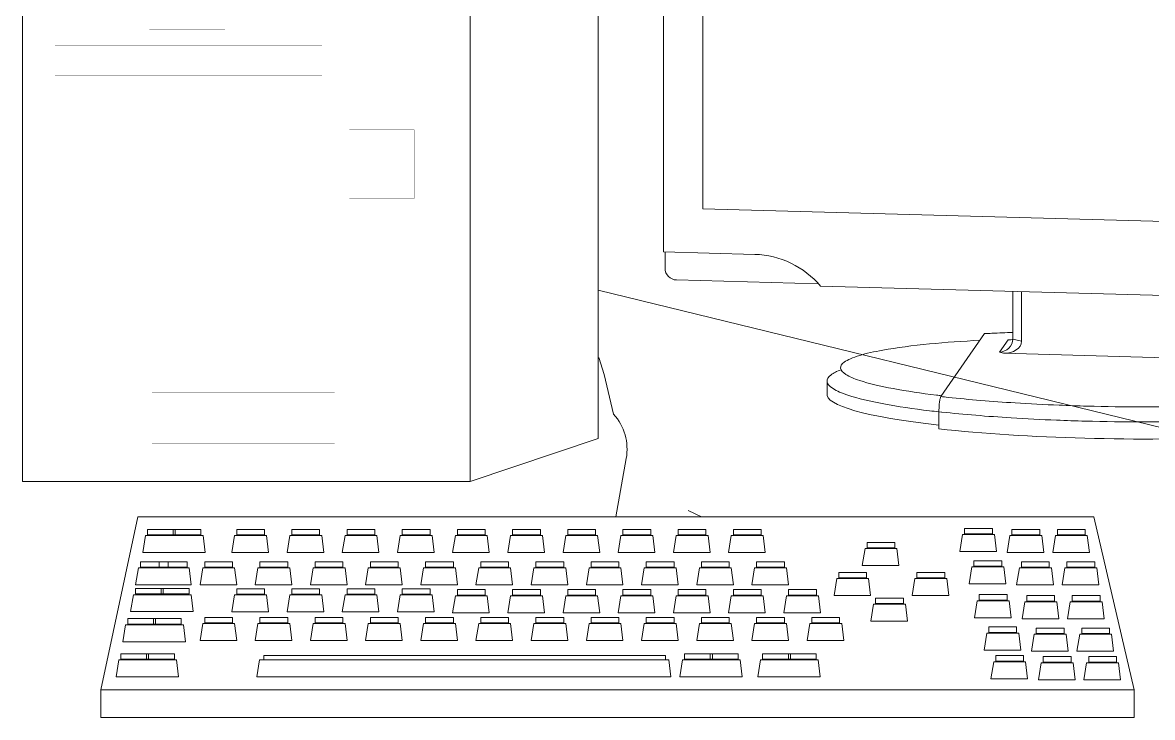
# Model space of a CAD drawing. Header units: millimetres. Extents: x 11706 to 18081, y 7308 to 12674.
# Drawn here: x 16538 to 16729.2, y 11840.5 to 11958 of the extents above; entities that cross this region are included whole.
import ezdxf

# ---------------------------------------------------------------- set-up
doc = ezdxf.new("R2010")
doc.units = ezdxf.units.MM
doc.layers.get('0').update_dxf_attribs({"lineweight": 0})
doc.layers.add('COMPUTER', color=7, linetype='Continuous', lineweight=0)

# ---------------------------------------------------------------- blocks, each defined once
blk = doc.blocks.new('COMPUTER')
at = {"layer": 'COMPUTER', "color": 7}
for p, q in [((98065.7, 63182.7, -44.2), (98065.7, 61985.1, -44.2)), ((97302.6, 61928.2, -44.2), (97302.6, 63125.7, -44.2)), ((97895.9, 63125.7, -44.2), (97895.9, 61928.2, -44.2)), ((98995.9, 61954.8, -44.2), (98065.7, 62181.5, -44.2)), ((98065.7, 61985.1, -44.2), (97895.9, 61928.2, -44.2)), ((97895.9, 61928.2, -44.2), (97302.6, 61928.2, -44.2)), ((98202.5, 61881.3, -44.2), (98184.7, 61889.8, -44.2)), ((97406.3, 61652, -44.2), (97455.2, 61881.3, -44.2)), ((97455.2, 61881.3, -44.2), (98722.6, 61881.3, -44.2)), ((98722.6, 61881.3, -44.2), (98776.3, 61652, -44.2)), ((97461.8, 61834, -44.2), (97465.4, 61856.4, -44.2)), ((97465.4, 61856.4, -44.2), (97507.7, 61856.4, -44.2)), ((97468.1, 61864.5, -44.2), (97505, 61864.5, -44.2)), ((97468.1, 61857.3, -44.2), (97468.1, 61864.5, -44.2)), ((97505, 61857.3, -44.2), (97468.1, 61857.3, -44.2)), ((97499.5, 61856.4, -44.2), (97541.8, 61856.4, -44.2)), ((97502.2, 61864.5, -44.2), (97539.1, 61864.5, -44.2)), ((97502.2, 61857.3, -44.2), (97502.2, 61864.5, -44.2)), ((97539.1, 61857.3, -44.2), (97502.2, 61857.3, -44.2)), ((97505, 61864.5, -44.2), (97505, 61857.3, -44.2)), ((97539.1, 61864.5, -44.2), (97539.1, 61857.3, -44.2)), ((97541.8, 61856.4, -44.2), (97544.5, 61834, -44.2)), ((97580.1, 61834, -44.2), (97583.7, 61856.4, -44.2)), ((97583.7, 61856.4, -44.2), (97626, 61856.4, -44.2)), ((97586.4, 61864.5, -44.2), (97623.3, 61864.5, -44.2)), ((97586.4, 61857.3, -44.2), (97586.4, 61864.5, -44.2)), ((97623.3, 61857.3, -44.2), (97586.4, 61857.3, -44.2)), ((97623.3, 61864.5, -44.2), (97623.3, 61857.3, -44.2)), ((97626, 61856.4, -44.2), (97628.7, 61834, -44.2)), ((97653.2, 61834, -44.2), (97656.8, 61856.4, -44.2)), ((97656.8, 61856.4, -44.2), (97699.1, 61856.4, -44.2)), ((97659.5, 61864.5, -44.2), (97696.4, 61864.5, -44.2)), ((97659.5, 61857.3, -44.2), (97659.5, 61864.5, -44.2)), ((97696.4, 61857.3, -44.2), (97659.5, 61857.3, -44.2)), ((97696.4, 61864.5, -44.2), (97696.4, 61857.3, -44.2)), ((97699.1, 61856.4, -44.2), (97701.8, 61834, -44.2)), ((97726.4, 61834, -44.2), (97730, 61856.4, -44.2)), ((97730, 61856.4, -44.2), (97772.3, 61856.4, -44.2)), ((97732.7, 61864.5, -44.2), (97769.6, 61864.5, -44.2)), ((97732.7, 61857.3, -44.2), (97732.7, 61864.5, -44.2)), ((97769.6, 61857.3, -44.2), (97732.7, 61857.3, -44.2)), ((97769.6, 61864.5, -44.2), (97769.6, 61857.3, -44.2)), ((97772.3, 61856.4, -44.2), (97775, 61834, -44.2)), ((97799.5, 61834, -44.2), (97803.1, 61856.4, -44.2)), ((97803.1, 61856.4, -44.2), (97845.4, 61856.4, -44.2)), ((97805.8, 61864.5, -44.2), (97842.7, 61864.5, -44.2)), ((97805.8, 61857.3, -44.2), (97805.8, 61864.5, -44.2)), ((97842.7, 61857.3, -44.2), (97805.8, 61857.3, -44.2)), ((97842.7, 61864.5, -44.2), (97842.7, 61857.3, -44.2)), ((97845.4, 61856.4, -44.2), (97848.1, 61834, -44.2)), ((97872.7, 61834, -44.2), (97876.3, 61856.4, -44.2)), ((97876.3, 61856.4, -44.2), (97918.6, 61856.4, -44.2)), ((97879, 61864.5, -44.2), (97915.9, 61864.5, -44.2)), ((97879, 61857.3, -44.2), (97879, 61864.5, -44.2)), ((97915.9, 61857.3, -44.2), (97879, 61857.3, -44.2)), ((97915.9, 61864.5, -44.2), (97915.9, 61857.3, -44.2)), ((97918.6, 61856.4, -44.2), (97921.3, 61834, -44.2)), ((97945.8, 61834, -44.2), (97949.4, 61856.4, -44.2)), ((97949.4, 61856.4, -44.2), (97991.8, 61856.4, -44.2)), ((97952.1, 61864.5, -44.2), (97989.1, 61864.5, -44.2)), ((97952.1, 61857.3, -44.2), (97952.1, 61864.5, -44.2)), ((97989.1, 61857.3, -44.2), (97952.1, 61857.3, -44.2)), ((97989.1, 61864.5, -44.2), (97989.1, 61857.3, -44.2)), ((97991.8, 61856.4, -44.2), (97994.5, 61834, -44.2)), ((98019, 61834, -44.2), (98022.6, 61856.4, -44.2)), ((98022.6, 61856.4, -44.2), (98064.9, 61856.4, -44.2)), ((98025.3, 61864.5, -44.2), (98062.2, 61864.5, -44.2)), ((98025.3, 61857.3, -44.2), (98025.3, 61864.5, -44.2)), ((98062.2, 61857.3, -44.2), (98025.3, 61857.3, -44.2)), ((98062.2, 61864.5, -44.2), (98062.2, 61857.3, -44.2)), ((98064.9, 61856.4, -44.2), (98067.6, 61834, -44.2)), ((98092.1, 61834, -44.2), (98095.7, 61856.4, -44.2)), ((98095.7, 61856.4, -44.2), (98138.1, 61856.4, -44.2)), ((98098.4, 61864.5, -44.2), (98135.4, 61864.5, -44.2)), ((98098.4, 61857.3, -44.2), (98098.4, 61864.5, -44.2)), ((98135.4, 61857.3, -44.2), (98098.4, 61857.3, -44.2)), ((98135.4, 61864.5, -44.2), (98135.4, 61857.3, -44.2)), ((98138.1, 61856.4, -44.2), (98140.8, 61834, -44.2)), ((98165.3, 61834, -44.2), (98168.9, 61856.4, -44.2)), ((98168.9, 61856.4, -44.2), (98211.2, 61856.4, -44.2)), ((98171.6, 61864.5, -44.2), (98208.5, 61864.5, -44.2)), ((98171.6, 61857.3, -44.2), (98171.6, 61864.5, -44.2)), ((98208.5, 61857.3, -44.2), (98171.6, 61857.3, -44.2)), ((98208.5, 61864.5, -44.2), (98208.5, 61857.3, -44.2)), ((98211.2, 61856.4, -44.2), (98213.9, 61834, -44.2)), ((98238.5, 61834, -44.2), (98242.1, 61856.4, -44.2)), ((98242.1, 61856.4, -44.2), (98284.4, 61856.4, -44.2)), ((98244.8, 61864.5, -44.2), (98281.7, 61864.5, -44.2)), ((98244.8, 61857.3, -44.2), (98244.8, 61864.5, -44.2)), ((98281.7, 61857.3, -44.2), (98244.8, 61857.3, -44.2)), ((98281.7, 61864.5, -44.2), (98281.7, 61857.3, -44.2)), ((98284.4, 61856.4, -44.2), (98287.1, 61834, -44.2)), ((98544.9, 61835.3, -44.2), (98548.5, 61857.8, -44.2)), ((98548.5, 61857.8, -44.2), (98590.8, 61857.8, -44.2)), ((98551.2, 61865.8, -44.2), (98588.1, 61865.8, -44.2)), ((98551.2, 61858.7, -44.2), (98551.2, 61865.8, -44.2)), ((98588.1, 61858.7, -44.2), (98551.2, 61858.7, -44.2)), ((98588.1, 61865.8, -44.2), (98588.1, 61858.7, -44.2)), ((98590.8, 61857.8, -44.2), (98593.5, 61835.3, -44.2)), ((98607.8, 61834, -44.2), (98611.4, 61856.4, -44.2)), ((98611.4, 61856.4, -44.2), (98653.7, 61856.4, -44.2)), ((98614.1, 61864.5, -44.2), (98651, 61864.5, -44.2)), ((98614.1, 61857.3, -44.2), (98614.1, 61864.5, -44.2)), ((98651, 61857.3, -44.2), (98614.1, 61857.3, -44.2)), ((98651, 61864.5, -44.2), (98651, 61857.3, -44.2)), ((98653.7, 61856.4, -44.2), (98656.4, 61834, -44.2)), ((98668.1, 61834, -44.2), (98671.7, 61856.4, -44.2)), ((98671.7, 61856.4, -44.2), (98714, 61856.4, -44.2)), ((98674.4, 61864.5, -44.2), (98711.3, 61864.5, -44.2)), ((98674.4, 61857.3, -44.2), (98674.4, 61864.5, -44.2)), ((98711.3, 61857.3, -44.2), (98674.4, 61857.3, -44.2)), ((98711.3, 61864.5, -44.2), (98711.3, 61857.3, -44.2)), ((98714, 61856.4, -44.2), (98716.7, 61834, -44.2)), ((98415.7, 61816.8, -44.2), (98419.3, 61839.3, -44.2)), ((98419.3, 61839.3, -44.2), (98461.6, 61839.3, -44.2)), ((98422, 61847.4, -44.2), (98458.9, 61847.4, -44.2)), ((98422, 61840.2, -44.2), (98422, 61847.4, -44.2)), ((98458.9, 61840.2, -44.2), (98422, 61840.2, -44.2)), ((98458.9, 61847.4, -44.2), (98458.9, 61840.2, -44.2)), ((98461.6, 61839.3, -44.2), (98464.3, 61816.8, -44.2)), ((97510.4, 61834, -44.2), (97461.8, 61834, -44.2)), ((97544.5, 61834, -44.2), (97495.9, 61834, -44.2)), ((97628.7, 61834, -44.2), (97580.1, 61834, -44.2)), ((97701.8, 61834, -44.2), (97653.2, 61834, -44.2)), ((97775, 61834, -44.2), (97726.4, 61834, -44.2)), ((97848.1, 61834, -44.2), (97799.5, 61834, -44.2)), ((97921.3, 61834, -44.2), (97872.7, 61834, -44.2)), ((97994.5, 61834, -44.2), (97945.8, 61834, -44.2)), ((98067.6, 61834, -44.2), (98019, 61834, -44.2)), ((98140.8, 61834, -44.2), (98092.1, 61834, -44.2)), ((98213.9, 61834, -44.2), (98165.3, 61834, -44.2)), ((98287.1, 61834, -44.2), (98238.5, 61834, -44.2)), ((98593.5, 61835.3, -44.2), (98544.9, 61835.3, -44.2)), ((98656.4, 61834, -44.2), (98607.8, 61834, -44.2)), ((98716.7, 61834, -44.2), (98668.1, 61834, -44.2)), ((97452.5, 61791.1, -44.2), (97456.1, 61813.5, -44.2)), ((97456.1, 61813.5, -44.2), (97498.4, 61813.5, -44.2)), ((97458.8, 61821.6, -44.2), (97495.7, 61821.6, -44.2)), ((97458.8, 61814.4, -44.2), (97458.8, 61821.6, -44.2)), ((97495.7, 61814.4, -44.2), (97458.8, 61814.4, -44.2)), ((97481.1, 61813.5, -44.2), (97523.4, 61813.5, -44.2)), ((97483.8, 61821.6, -44.2), (97520.7, 61821.6, -44.2)), ((97483.8, 61814.4, -44.2), (97483.8, 61821.6, -44.2)), ((97520.7, 61814.4, -44.2), (97483.8, 61814.4, -44.2)), ((97495.7, 61821.6, -44.2), (97495.7, 61814.4, -44.2)), ((97520.7, 61821.6, -44.2), (97520.7, 61814.4, -44.2)), ((97523.4, 61813.5, -44.2), (97526.1, 61791.1, -44.2)), ((97537.8, 61791.1, -44.2), (97541.4, 61813.5, -44.2)), ((97541.4, 61813.5, -44.2), (97583.7, 61813.5, -44.2)), ((97544.1, 61821.6, -44.2), (97581, 61821.6, -44.2)), ((97544.1, 61814.4, -44.2), (97544.1, 61821.6, -44.2)), ((97581, 61814.4, -44.2), (97544.1, 61814.4, -44.2)), ((97581, 61821.6, -44.2), (97581, 61814.4, -44.2)), ((97583.7, 61813.5, -44.2), (97586.4, 61791.1, -44.2)), ((97610.9, 61791.1, -44.2), (97614.5, 61813.5, -44.2)), ((97614.5, 61813.5, -44.2), (97656.9, 61813.5, -44.2)), ((97617.2, 61821.6, -44.2), (97654.2, 61821.6, -44.2)), ((97617.2, 61814.4, -44.2), (97617.2, 61821.6, -44.2)), ((97654.2, 61814.4, -44.2), (97617.2, 61814.4, -44.2)), ((97654.2, 61821.6, -44.2), (97654.2, 61814.4, -44.2)), ((97656.9, 61813.5, -44.2), (97659.6, 61791.1, -44.2)), ((97684.1, 61791.1, -44.2), (97687.7, 61813.5, -44.2)), ((97687.7, 61813.5, -44.2), (97730, 61813.5, -44.2)), ((97690.4, 61821.6, -44.2), (97727.3, 61821.6, -44.2)), ((97690.4, 61814.4, -44.2), (97690.4, 61821.6, -44.2)), ((97727.3, 61814.4, -44.2), (97690.4, 61814.4, -44.2)), ((97727.3, 61821.6, -44.2), (97727.3, 61814.4, -44.2)), ((97730, 61813.5, -44.2), (97732.7, 61791.1, -44.2)), ((97757.3, 61791.1, -44.2), (97760.9, 61813.5, -44.2)), ((97760.9, 61813.5, -44.2), (97803.2, 61813.5, -44.2)), ((97763.6, 61821.6, -44.2), (97800.5, 61821.6, -44.2)), ((97763.6, 61814.4, -44.2), (97763.6, 61821.6, -44.2)), ((97800.5, 61814.4, -44.2), (97763.6, 61814.4, -44.2)), ((97800.5, 61821.6, -44.2), (97800.5, 61814.4, -44.2)), ((97803.2, 61813.5, -44.2), (97805.9, 61791.1, -44.2)), ((97830.4, 61791.1, -44.2), (97834, 61813.5, -44.2)), ((97834, 61813.5, -44.2), (97876.3, 61813.5, -44.2)), ((97836.7, 61821.6, -44.2), (97873.6, 61821.6, -44.2)), ((97836.7, 61814.4, -44.2), (97836.7, 61821.6, -44.2)), ((97873.6, 61814.4, -44.2), (97836.7, 61814.4, -44.2)), ((97873.6, 61821.6, -44.2), (97873.6, 61814.4, -44.2)), ((97876.3, 61813.5, -44.2), (97879, 61791.1, -44.2)), ((97903.6, 61791.1, -44.2), (97907.2, 61813.5, -44.2)), ((97907.2, 61813.5, -44.2), (97949.5, 61813.5, -44.2)), ((97909.9, 61821.6, -44.2), (97946.8, 61821.6, -44.2)), ((97909.9, 61814.4, -44.2), (97909.9, 61821.6, -44.2)), ((97946.8, 61814.4, -44.2), (97909.9, 61814.4, -44.2)), ((97946.8, 61821.6, -44.2), (97946.8, 61814.4, -44.2)), ((97949.5, 61813.5, -44.2), (97952.2, 61791.1, -44.2)), ((97976.7, 61791.1, -44.2), (97980.3, 61813.5, -44.2)), ((97980.3, 61813.5, -44.2), (98022.6, 61813.5, -44.2)), ((97983, 61821.6, -44.2), (98019.9, 61821.6, -44.2)), ((97983, 61814.4, -44.2), (97983, 61821.6, -44.2)), ((98019.9, 61814.4, -44.2), (97983, 61814.4, -44.2)), ((98019.9, 61821.6, -44.2), (98019.9, 61814.4, -44.2)), ((98022.6, 61813.5, -44.2), (98025.3, 61791.1, -44.2)), ((98049.9, 61791.1, -44.2), (98053.5, 61813.5, -44.2)), ((98053.5, 61813.5, -44.2), (98095.8, 61813.5, -44.2)), ((98056.2, 61821.6, -44.2), (98093.1, 61821.6, -44.2)), ((98056.2, 61814.4, -44.2), (98056.2, 61821.6, -44.2)), ((98093.1, 61814.4, -44.2), (98056.2, 61814.4, -44.2)), ((98093.1, 61821.6, -44.2), (98093.1, 61814.4, -44.2)), ((98095.8, 61813.5, -44.2), (98098.5, 61791.1, -44.2)), ((98123, 61791.1, -44.2), (98126.6, 61813.5, -44.2)), ((98126.6, 61813.5, -44.2), (98169, 61813.5, -44.2)), ((98129.3, 61821.6, -44.2), (98166.3, 61821.6, -44.2)), ((98129.3, 61814.4, -44.2), (98129.3, 61821.6, -44.2)), ((98166.3, 61814.4, -44.2), (98129.3, 61814.4, -44.2)), ((98166.3, 61821.6, -44.2), (98166.3, 61814.4, -44.2)), ((98169, 61813.5, -44.2), (98171.7, 61791.1, -44.2)), ((98196.2, 61791.1, -44.2), (98199.8, 61813.5, -44.2)), ((98199.8, 61813.5, -44.2), (98242.1, 61813.5, -44.2)), ((98202.5, 61821.6, -44.2), (98239.4, 61821.6, -44.2)), ((98202.5, 61814.4, -44.2), (98202.5, 61821.6, -44.2)), ((98239.4, 61814.4, -44.2), (98202.5, 61814.4, -44.2)), ((98239.4, 61821.6, -44.2), (98239.4, 61814.4, -44.2)), ((98242.1, 61813.5, -44.2), (98244.8, 61791.1, -44.2)), ((98269.3, 61791.1, -44.2), (98272.9, 61813.5, -44.2)), ((98272.9, 61813.5, -44.2), (98315.3, 61813.5, -44.2)), ((98275.6, 61821.6, -44.2), (98312.6, 61821.6, -44.2)), ((98275.6, 61814.4, -44.2), (98275.6, 61821.6, -44.2)), ((98312.6, 61814.4, -44.2), (98275.6, 61814.4, -44.2)), ((98312.6, 61821.6, -44.2), (98312.6, 61814.4, -44.2)), ((98315.3, 61813.5, -44.2), (98318, 61791.1, -44.2)), ((98464.3, 61816.8, -44.2), (98415.7, 61816.8, -44.2)), ((98557.4, 61792.4, -44.2), (98561, 61814.8, -44.2)), ((98561, 61814.8, -44.2), (98603.3, 61814.8, -44.2)), ((98563.7, 61822.9, -44.2), (98600.6, 61822.9, -44.2)), ((98563.7, 61815.7, -44.2), (98563.7, 61822.9, -44.2)), ((98600.6, 61815.7, -44.2), (98563.7, 61815.7, -44.2)), ((98600.6, 61822.9, -44.2), (98600.6, 61815.7, -44.2)), ((98603.3, 61814.8, -44.2), (98606.1, 61792.4, -44.2)), ((98620.3, 61791.1, -44.2), (98623.9, 61813.5, -44.2)), ((98623.9, 61813.5, -44.2), (98666.3, 61813.5, -44.2)), ((98626.6, 61821.6, -44.2), (98663.6, 61821.6, -44.2)), ((98626.6, 61814.4, -44.2), (98626.6, 61821.6, -44.2)), ((98663.6, 61814.4, -44.2), (98626.6, 61814.4, -44.2)), ((98663.6, 61821.6, -44.2), (98663.6, 61814.4, -44.2)), ((98666.3, 61813.5, -44.2), (98669, 61791.1, -44.2)), ((98680.6, 61791.1, -44.2), (98684.2, 61813.5, -44.2)), ((98684.2, 61813.5, -44.2), (98726.5, 61813.5, -44.2)), ((98686.9, 61821.6, -44.2), (98723.8, 61821.6, -44.2)), ((98686.9, 61814.4, -44.2), (98686.9, 61821.6, -44.2)), ((98723.8, 61814.4, -44.2), (98686.9, 61814.4, -44.2)), ((98723.8, 61821.6, -44.2), (98723.8, 61814.4, -44.2)), ((98726.5, 61813.5, -44.2), (98729.2, 61791.1, -44.2)), ((98378.2, 61777.1, -44.2), (98381.8, 61799.5, -44.2)), ((98381.8, 61799.5, -44.2), (98424.1, 61799.5, -44.2)), ((98384.5, 61807.6, -44.2), (98421.4, 61807.6, -44.2)), ((98384.5, 61800.4, -44.2), (98384.5, 61807.6, -44.2)), ((98421.4, 61800.4, -44.2), (98384.5, 61800.4, -44.2)), ((98421.4, 61807.6, -44.2), (98421.4, 61800.4, -44.2)), ((98424.1, 61799.5, -44.2), (98426.8, 61777.1, -44.2)), ((98481.7, 61777.1, -44.2), (98485.3, 61799.5, -44.2)), ((98485.3, 61799.5, -44.2), (98527.6, 61799.5, -44.2)), ((98488, 61807.6, -44.2), (98524.9, 61807.6, -44.2)), ((98488, 61800.4, -44.2), (98488, 61807.6, -44.2)), ((98524.9, 61800.4, -44.2), (98488, 61800.4, -44.2)), ((98524.9, 61807.6, -44.2), (98524.9, 61800.4, -44.2)), ((98527.6, 61799.5, -44.2), (98530.3, 61777.1, -44.2)), ((97452.2, 61786.2, -44.2), (97489.1, 61786.2, -44.2)), ((97452.2, 61779, -44.2), (97452.2, 61786.2, -44.2)), ((97489.1, 61779, -44.2), (97452.2, 61779, -44.2)), ((97501.1, 61791.1, -44.2), (97452.5, 61791.1, -44.2)), ((97526.1, 61791.1, -44.2), (97477.5, 61791.1, -44.2)), ((97486.3, 61786.2, -44.2), (97523.2, 61786.2, -44.2)), ((97486.3, 61779, -44.2), (97486.3, 61786.2, -44.2)), ((97523.2, 61779, -44.2), (97486.3, 61779, -44.2)), ((97489.1, 61786.2, -44.2), (97489.1, 61779, -44.2)), ((97523.2, 61786.2, -44.2), (97523.2, 61779, -44.2)), ((97586.4, 61791.1, -44.2), (97537.8, 61791.1, -44.2)), ((97586.4, 61785.8, -44.2), (97623.3, 61785.8, -44.2)), ((97586.4, 61778.6, -44.2), (97586.4, 61785.8, -44.2)), ((97623.3, 61778.6, -44.2), (97586.4, 61778.6, -44.2)), ((97659.6, 61791.1, -44.2), (97610.9, 61791.1, -44.2)), ((97623.3, 61785.8, -44.2), (97623.3, 61778.6, -44.2)), ((97659.5, 61785.8, -44.2), (97696.4, 61785.8, -44.2)), ((97659.5, 61778.6, -44.2), (97659.5, 61785.8, -44.2)), ((97696.4, 61778.6, -44.2), (97659.5, 61778.6, -44.2)), ((97732.7, 61791.1, -44.2), (97684.1, 61791.1, -44.2)), ((97696.4, 61785.8, -44.2), (97696.4, 61778.6, -44.2)), ((97732.7, 61785.8, -44.2), (97769.6, 61785.8, -44.2)), ((97732.7, 61778.6, -44.2), (97732.7, 61785.8, -44.2)), ((97769.6, 61778.6, -44.2), (97732.7, 61778.6, -44.2)), ((97805.9, 61791.1, -44.2), (97757.3, 61791.1, -44.2)), ((97769.6, 61785.8, -44.2), (97769.6, 61778.6, -44.2)), ((97805.8, 61785.8, -44.2), (97842.7, 61785.8, -44.2)), ((97805.8, 61778.6, -44.2), (97805.8, 61785.8, -44.2)), ((97842.7, 61778.6, -44.2), (97805.8, 61778.6, -44.2)), ((97879, 61791.1, -44.2), (97830.4, 61791.1, -44.2)), ((97842.7, 61785.8, -44.2), (97842.7, 61778.6, -44.2)), ((97879, 61784.8, -44.2), (97915.9, 61784.8, -44.2)), ((97879, 61777.6, -44.2), (97879, 61784.8, -44.2)), ((97952.2, 61791.1, -44.2), (97903.6, 61791.1, -44.2)), ((97915.9, 61784.8, -44.2), (97915.9, 61777.6, -44.2)), ((97952.1, 61784.8, -44.2), (97989.1, 61784.8, -44.2)), ((97952.1, 61777.6, -44.2), (97952.1, 61784.8, -44.2)), ((98025.3, 61791.1, -44.2), (97976.7, 61791.1, -44.2)), ((97989.1, 61784.8, -44.2), (97989.1, 61777.6, -44.2)), ((98025.3, 61784.8, -44.2), (98062.2, 61784.8, -44.2)), ((98025.3, 61777.6, -44.2), (98025.3, 61784.8, -44.2)), ((98098.5, 61791.1, -44.2), (98049.9, 61791.1, -44.2)), ((98062.2, 61784.8, -44.2), (98062.2, 61777.6, -44.2)), ((98098.4, 61784.8, -44.2), (98135.4, 61784.8, -44.2)), ((98098.4, 61777.6, -44.2), (98098.4, 61784.8, -44.2)), ((98171.7, 61791.1, -44.2), (98123, 61791.1, -44.2)), ((98135.4, 61784.8, -44.2), (98135.4, 61777.6, -44.2)), ((98171.6, 61784.8, -44.2), (98208.5, 61784.8, -44.2)), ((98171.6, 61777.6, -44.2), (98171.6, 61784.8, -44.2)), ((98244.8, 61791.1, -44.2), (98196.2, 61791.1, -44.2)), ((98208.5, 61784.8, -44.2), (98208.5, 61777.6, -44.2)), ((98244.8, 61784.8, -44.2), (98281.7, 61784.8, -44.2)), ((98244.8, 61777.6, -44.2), (98244.8, 61784.8, -44.2)), ((98318, 61791.1, -44.2), (98269.3, 61791.1, -44.2)), ((98281.7, 61784.8, -44.2), (98281.7, 61777.6, -44.2)), ((98317.9, 61784.8, -44.2), (98354.8, 61784.8, -44.2)), ((98317.9, 61777.6, -44.2), (98317.9, 61784.8, -44.2)), ((98354.8, 61784.8, -44.2), (98354.8, 61777.6, -44.2)), ((98606.1, 61792.4, -44.2), (98557.4, 61792.4, -44.2)), ((98669, 61791.1, -44.2), (98620.3, 61791.1, -44.2)), ((98729.2, 61791.1, -44.2), (98680.6, 61791.1, -44.2)), ((97445.8, 61755.6, -44.2), (97449.5, 61778.1, -44.2)), ((97449.5, 61778.1, -44.2), (97491.8, 61778.1, -44.2)), ((97483.6, 61778.1, -44.2), (97525.9, 61778.1, -44.2)), ((97525.9, 61778.1, -44.2), (97528.6, 61755.6, -44.2)), ((97580.1, 61755.3, -44.2), (97583.7, 61777.7, -44.2)), ((97583.7, 61777.7, -44.2), (97626, 61777.7, -44.2)), ((97626, 61777.7, -44.2), (97628.7, 61755.3, -44.2)), ((97653.2, 61755.3, -44.2), (97656.8, 61777.7, -44.2)), ((97656.8, 61777.7, -44.2), (97699.1, 61777.7, -44.2)), ((97699.1, 61777.7, -44.2), (97701.8, 61755.3, -44.2)), ((97726.4, 61755.3, -44.2), (97730, 61777.7, -44.2)), ((97730, 61777.7, -44.2), (97772.3, 61777.7, -44.2)), ((97772.3, 61777.7, -44.2), (97775, 61755.3, -44.2)), ((97799.5, 61755.3, -44.2), (97803.1, 61777.7, -44.2)), ((97803.1, 61777.7, -44.2), (97845.4, 61777.7, -44.2)), ((97845.4, 61777.7, -44.2), (97848.1, 61755.3, -44.2)), ((97872.7, 61754.2, -44.2), (97876.3, 61776.7, -44.2)), ((97876.3, 61776.7, -44.2), (97918.6, 61776.7, -44.2)), ((97915.9, 61777.6, -44.2), (97879, 61777.6, -44.2)), ((97918.6, 61776.7, -44.2), (97921.3, 61754.2, -44.2)), ((97945.8, 61754.2, -44.2), (97949.4, 61776.7, -44.2)), ((97949.4, 61776.7, -44.2), (97991.8, 61776.7, -44.2)), ((97989.1, 61777.6, -44.2), (97952.1, 61777.6, -44.2)), ((97991.8, 61776.7, -44.2), (97994.5, 61754.2, -44.2)), ((98019, 61754.2, -44.2), (98022.6, 61776.7, -44.2)), ((98022.6, 61776.7, -44.2), (98064.9, 61776.7, -44.2)), ((98062.2, 61777.6, -44.2), (98025.3, 61777.6, -44.2)), ((98064.9, 61776.7, -44.2), (98067.6, 61754.2, -44.2)), ((98092.1, 61754.2, -44.2), (98095.7, 61776.7, -44.2)), ((98095.7, 61776.7, -44.2), (98138.1, 61776.7, -44.2)), ((98135.4, 61777.6, -44.2), (98098.4, 61777.6, -44.2)), ((98138.1, 61776.7, -44.2), (98140.8, 61754.2, -44.2)), ((98165.3, 61754.2, -44.2), (98168.9, 61776.7, -44.2)), ((98168.9, 61776.7, -44.2), (98211.2, 61776.7, -44.2)), ((98208.5, 61777.6, -44.2), (98171.6, 61777.6, -44.2)), ((98211.2, 61776.7, -44.2), (98213.9, 61754.2, -44.2)), ((98238.5, 61754.2, -44.2), (98242.1, 61776.7, -44.2)), ((98242.1, 61776.7, -44.2), (98284.4, 61776.7, -44.2)), ((98281.7, 61777.6, -44.2), (98244.8, 61777.6, -44.2)), ((98284.4, 61776.7, -44.2), (98287.1, 61754.2, -44.2)), ((98311.6, 61754.2, -44.2), (98315.2, 61776.7, -44.2)), ((98315.2, 61776.7, -44.2), (98357.5, 61776.7, -44.2)), ((98354.8, 61777.6, -44.2), (98317.9, 61777.6, -44.2)), ((98357.5, 61776.7, -44.2), (98360.2, 61754.2, -44.2)), ((98426.8, 61777.1, -44.2), (98378.2, 61777.1, -44.2)), ((98427.1, 61743, -44.2), (98430.7, 61765.5, -44.2)), ((98430.7, 61765.5, -44.2), (98473, 61765.5, -44.2)), ((98433.4, 61773.6, -44.2), (98470.3, 61773.6, -44.2)), ((98433.4, 61766.4, -44.2), (98433.4, 61773.6, -44.2)), ((98470.3, 61766.4, -44.2), (98433.4, 61766.4, -44.2)), ((98470.3, 61773.6, -44.2), (98470.3, 61766.4, -44.2)), ((98473, 61765.5, -44.2), (98475.7, 61743, -44.2)), ((98530.3, 61777.1, -44.2), (98481.7, 61777.1, -44.2)), ((98564.5, 61747.6, -44.2), (98568.1, 61770.1, -44.2)), ((98568.1, 61770.1, -44.2), (98610.5, 61770.1, -44.2)), ((98570.8, 61778.2, -44.2), (98607.8, 61778.2, -44.2)), ((98570.8, 61771, -44.2), (98570.8, 61778.2, -44.2)), ((98607.8, 61771, -44.2), (98570.8, 61771, -44.2)), ((98607.8, 61778.2, -44.2), (98607.8, 61771, -44.2)), ((98610.5, 61770.1, -44.2), (98613.2, 61747.6, -44.2)), ((98627.5, 61746.3, -44.2), (98631.1, 61768.8, -44.2)), ((98631.1, 61768.8, -44.2), (98673.4, 61768.8, -44.2)), ((98633.8, 61776.9, -44.2), (98670.7, 61776.9, -44.2)), ((98633.8, 61769.7, -44.2), (98633.8, 61776.9, -44.2)), ((98670.7, 61769.7, -44.2), (98633.8, 61769.7, -44.2)), ((98670.7, 61776.9, -44.2), (98670.7, 61769.7, -44.2)), ((98673.4, 61768.8, -44.2), (98676.1, 61746.3, -44.2)), ((98687.7, 61746.3, -44.2), (98691.3, 61768.8, -44.2)), ((98691.3, 61768.8, -44.2), (98733.7, 61768.8, -44.2)), ((98694, 61776.9, -44.2), (98731, 61776.9, -44.2)), ((98694, 61769.7, -44.2), (98694, 61776.9, -44.2)), ((98731, 61769.7, -44.2), (98694, 61769.7, -44.2)), ((98731, 61776.9, -44.2), (98731, 61769.7, -44.2)), ((98733.7, 61768.8, -44.2), (98736.4, 61746.3, -44.2)), ((97494.5, 61755.6, -44.2), (97445.8, 61755.6, -44.2)), ((97528.6, 61755.6, -44.2), (97480, 61755.6, -44.2)), ((97628.7, 61755.3, -44.2), (97580.1, 61755.3, -44.2)), ((97701.8, 61755.3, -44.2), (97653.2, 61755.3, -44.2)), ((97775, 61755.3, -44.2), (97726.4, 61755.3, -44.2)), ((97848.1, 61755.3, -44.2), (97799.5, 61755.3, -44.2)), ((97921.3, 61754.2, -44.2), (97872.7, 61754.2, -44.2)), ((97994.5, 61754.2, -44.2), (97945.8, 61754.2, -44.2)), ((98067.6, 61754.2, -44.2), (98019, 61754.2, -44.2)), ((98140.8, 61754.2, -44.2), (98092.1, 61754.2, -44.2)), ((98213.9, 61754.2, -44.2), (98165.3, 61754.2, -44.2)), ((98287.1, 61754.2, -44.2), (98238.5, 61754.2, -44.2)), ((98360.2, 61754.2, -44.2), (98311.6, 61754.2, -44.2)), ((97435.6, 61715.8, -44.2), (97439.2, 61738.3, -44.2)), ((97439.2, 61738.3, -44.2), (97481.5, 61738.3, -44.2)), ((97441.9, 61746.4, -44.2), (97478.8, 61746.4, -44.2)), ((97441.9, 61739.2, -44.2), (97441.9, 61746.4, -44.2)), ((97478.8, 61739.2, -44.2), (97441.9, 61739.2, -44.2)), ((97473.3, 61738.3, -44.2), (97515.7, 61738.3, -44.2)), ((97476, 61746.4, -44.2), (97513, 61746.4, -44.2)), ((97476, 61739.2, -44.2), (97476, 61746.4, -44.2)), ((97513, 61739.2, -44.2), (97476, 61739.2, -44.2)), ((97478.8, 61746.4, -44.2), (97478.8, 61739.2, -44.2)), ((97513, 61746.4, -44.2), (97513, 61739.2, -44.2)), ((97515.7, 61738.3, -44.2), (97518.4, 61715.8, -44.2)), ((97537.8, 61717.3, -44.2), (97541.4, 61739.8, -44.2)), ((97541.4, 61739.8, -44.2), (97583.7, 61739.8, -44.2)), ((97544.1, 61747.9, -44.2), (97581, 61747.9, -44.2)), ((97544.1, 61740.7, -44.2), (97544.1, 61747.9, -44.2)), ((97581, 61740.7, -44.2), (97544.1, 61740.7, -44.2)), ((97581, 61747.9, -44.2), (97581, 61740.7, -44.2)), ((97583.7, 61739.8, -44.2), (97586.4, 61717.3, -44.2)), ((97610.9, 61717.3, -44.2), (97614.5, 61739.8, -44.2)), ((97614.5, 61739.8, -44.2), (97656.9, 61739.8, -44.2)), ((97617.2, 61747.9, -44.2), (97654.2, 61747.9, -44.2)), ((97617.2, 61740.7, -44.2), (97617.2, 61747.9, -44.2)), ((97654.2, 61740.7, -44.2), (97617.2, 61740.7, -44.2)), ((97654.2, 61747.9, -44.2), (97654.2, 61740.7, -44.2)), ((97656.9, 61739.8, -44.2), (97659.6, 61717.3, -44.2)), ((97684.1, 61717.3, -44.2), (97687.7, 61739.8, -44.2)), ((97687.7, 61739.8, -44.2), (97730, 61739.8, -44.2)), ((97690.4, 61747.9, -44.2), (97727.3, 61747.9, -44.2)), ((97690.4, 61740.7, -44.2), (97690.4, 61747.9, -44.2)), ((97727.3, 61740.7, -44.2), (97690.4, 61740.7, -44.2)), ((97727.3, 61747.9, -44.2), (97727.3, 61740.7, -44.2)), ((97730, 61739.8, -44.2), (97732.7, 61717.3, -44.2)), ((97757.3, 61717.3, -44.2), (97760.9, 61739.8, -44.2)), ((97760.9, 61739.8, -44.2), (97803.2, 61739.8, -44.2)), ((97763.6, 61747.9, -44.2), (97800.5, 61747.9, -44.2)), ((97763.6, 61740.7, -44.2), (97763.6, 61747.9, -44.2)), ((97800.5, 61740.7, -44.2), (97763.6, 61740.7, -44.2)), ((97800.5, 61747.9, -44.2), (97800.5, 61740.7, -44.2)), ((97803.2, 61739.8, -44.2), (97805.9, 61717.3, -44.2)), ((97830.4, 61717.3, -44.2), (97834, 61739.8, -44.2)), ((97834, 61739.8, -44.2), (97876.3, 61739.8, -44.2)), ((97836.7, 61747.9, -44.2), (97873.6, 61747.9, -44.2)), ((97836.7, 61740.7, -44.2), (97836.7, 61747.9, -44.2)), ((97873.6, 61740.7, -44.2), (97836.7, 61740.7, -44.2)), ((97873.6, 61747.9, -44.2), (97873.6, 61740.7, -44.2)), ((97876.3, 61739.8, -44.2), (97879, 61717.3, -44.2)), ((97903.6, 61717.3, -44.2), (97907.2, 61739.8, -44.2)), ((97907.2, 61739.8, -44.2), (97949.5, 61739.8, -44.2)), ((97909.9, 61747.9, -44.2), (97946.8, 61747.9, -44.2)), ((97909.9, 61740.7, -44.2), (97909.9, 61747.9, -44.2)), ((97946.8, 61740.7, -44.2), (97909.9, 61740.7, -44.2)), ((97946.8, 61747.9, -44.2), (97946.8, 61740.7, -44.2)), ((97949.5, 61739.8, -44.2), (97952.2, 61717.3, -44.2)), ((97976.7, 61717.3, -44.2), (97980.3, 61739.8, -44.2)), ((97980.3, 61739.8, -44.2), (98022.6, 61739.8, -44.2)), ((97983, 61747.9, -44.2), (98019.9, 61747.9, -44.2)), ((97983, 61740.7, -44.2), (97983, 61747.9, -44.2)), ((98019.9, 61740.7, -44.2), (97983, 61740.7, -44.2)), ((98019.9, 61747.9, -44.2), (98019.9, 61740.7, -44.2)), ((98022.6, 61739.8, -44.2), (98025.3, 61717.3, -44.2)), ((98049.9, 61717.3, -44.2), (98053.5, 61739.8, -44.2)), ((98053.5, 61739.8, -44.2), (98095.8, 61739.8, -44.2)), ((98056.2, 61747.9, -44.2), (98093.1, 61747.9, -44.2)), ((98056.2, 61740.7, -44.2), (98056.2, 61747.9, -44.2)), ((98093.1, 61740.7, -44.2), (98056.2, 61740.7, -44.2)), ((98093.1, 61747.9, -44.2), (98093.1, 61740.7, -44.2)), ((98095.8, 61739.8, -44.2), (98098.5, 61717.3, -44.2)), ((98123, 61717.3, -44.2), (98126.6, 61739.8, -44.2)), ((98126.6, 61739.8, -44.2), (98169, 61739.8, -44.2)), ((98129.3, 61747.9, -44.2), (98166.3, 61747.9, -44.2)), ((98129.3, 61740.7, -44.2), (98129.3, 61747.9, -44.2)), ((98166.3, 61740.7, -44.2), (98129.3, 61740.7, -44.2)), ((98166.3, 61747.9, -44.2), (98166.3, 61740.7, -44.2)), ((98169, 61739.8, -44.2), (98171.7, 61717.3, -44.2)), ((98196.2, 61717.3, -44.2), (98199.8, 61739.8, -44.2)), ((98199.8, 61739.8, -44.2), (98242.1, 61739.8, -44.2)), ((98202.5, 61747.9, -44.2), (98239.4, 61747.9, -44.2)), ((98202.5, 61740.7, -44.2), (98202.5, 61747.9, -44.2)), ((98239.4, 61740.7, -44.2), (98202.5, 61740.7, -44.2)), ((98239.4, 61747.9, -44.2), (98239.4, 61740.7, -44.2)), ((98242.1, 61739.8, -44.2), (98244.8, 61717.3, -44.2)), ((98269.3, 61717.3, -44.2), (98272.9, 61739.8, -44.2)), ((98272.9, 61739.8, -44.2), (98315.3, 61739.8, -44.2)), ((98275.6, 61747.9, -44.2), (98312.6, 61747.9, -44.2)), ((98275.6, 61740.7, -44.2), (98275.6, 61747.9, -44.2)), ((98312.6, 61740.7, -44.2), (98275.6, 61740.7, -44.2)), ((98312.6, 61747.9, -44.2), (98312.6, 61740.7, -44.2)), ((98315.3, 61739.8, -44.2), (98318, 61717.3, -44.2)), ((98342.5, 61717.3, -44.2), (98346.1, 61739.8, -44.2)), ((98346.1, 61739.8, -44.2), (98388.4, 61739.8, -44.2)), ((98348.8, 61747.9, -44.2), (98385.7, 61747.9, -44.2)), ((98348.8, 61740.7, -44.2), (98348.8, 61747.9, -44.2)), ((98385.7, 61740.7, -44.2), (98348.8, 61740.7, -44.2)), ((98385.7, 61747.9, -44.2), (98385.7, 61740.7, -44.2)), ((98388.4, 61739.8, -44.2), (98391.1, 61717.3, -44.2)), ((98475.7, 61743, -44.2), (98427.1, 61743, -44.2)), ((98613.2, 61747.6, -44.2), (98564.5, 61747.6, -44.2)), ((98583.4, 61735.3, -44.2), (98620.3, 61735.3, -44.2)), ((98583.4, 61728.1, -44.2), (98583.4, 61735.3, -44.2)), ((98620.3, 61735.3, -44.2), (98620.3, 61728.1, -44.2)), ((98676.1, 61746.3, -44.2), (98627.5, 61746.3, -44.2)), ((98646.3, 61733.9, -44.2), (98683.2, 61733.9, -44.2)), ((98646.3, 61726.8, -44.2), (98646.3, 61733.9, -44.2)), ((98683.2, 61733.9, -44.2), (98683.2, 61726.8, -44.2)), ((98736.4, 61746.3, -44.2), (98687.7, 61746.3, -44.2)), ((98706.6, 61733.9, -44.2), (98743.5, 61733.9, -44.2)), ((98706.6, 61726.8, -44.2), (98706.6, 61733.9, -44.2)), ((98743.5, 61733.9, -44.2), (98743.5, 61726.8, -44.2)), ((98577.1, 61704.7, -44.2), (98580.7, 61727.2, -44.2)), ((98580.7, 61727.2, -44.2), (98623, 61727.2, -44.2)), ((98620.3, 61728.1, -44.2), (98583.4, 61728.1, -44.2)), ((98623, 61727.2, -44.2), (98625.7, 61704.7, -44.2)), ((98640, 61703.4, -44.2), (98643.6, 61725.9, -44.2)), ((98643.6, 61725.9, -44.2), (98685.9, 61725.9, -44.2)), ((98683.2, 61726.8, -44.2), (98646.3, 61726.8, -44.2)), ((98685.9, 61725.9, -44.2), (98688.6, 61703.4, -44.2)), ((98700.3, 61703.4, -44.2), (98703.9, 61725.9, -44.2)), ((98703.9, 61725.9, -44.2), (98746.2, 61725.9, -44.2)), ((98743.5, 61726.8, -44.2), (98706.6, 61726.8, -44.2)), ((98746.2, 61725.9, -44.2), (98748.9, 61703.4, -44.2)), ((97484.2, 61715.8, -44.2), (97435.6, 61715.8, -44.2)), ((97518.4, 61715.8, -44.2), (97469.7, 61715.8, -44.2)), ((97586.4, 61717.3, -44.2), (97537.8, 61717.3, -44.2)), ((97659.6, 61717.3, -44.2), (97610.9, 61717.3, -44.2)), ((97732.7, 61717.3, -44.2), (97684.1, 61717.3, -44.2)), ((97805.9, 61717.3, -44.2), (97757.3, 61717.3, -44.2)), ((97879, 61717.3, -44.2), (97830.4, 61717.3, -44.2)), ((97952.2, 61717.3, -44.2), (97903.6, 61717.3, -44.2)), ((98025.3, 61717.3, -44.2), (97976.7, 61717.3, -44.2)), ((98098.5, 61717.3, -44.2), (98049.9, 61717.3, -44.2)), ((98171.7, 61717.3, -44.2), (98123, 61717.3, -44.2)), ((98244.8, 61717.3, -44.2), (98196.2, 61717.3, -44.2)), ((98318, 61717.3, -44.2), (98269.3, 61717.3, -44.2)), ((98391.1, 61717.3, -44.2), (98342.5, 61717.3, -44.2)), ((98625.7, 61704.7, -44.2), (98577.1, 61704.7, -44.2)), ((98688.6, 61703.4, -44.2), (98640, 61703.4, -44.2)), ((98748.9, 61703.4, -44.2), (98700.3, 61703.4, -44.2)), ((97426.5, 61669.3, -44.2), (97430.1, 61691.8, -44.2)), ((97430.1, 61691.8, -44.2), (97472.4, 61691.8, -44.2)), ((97432.8, 61699.8, -44.2), (97469.7, 61699.8, -44.2)), ((97432.8, 61692.7, -44.2), (97432.8, 61699.8, -44.2)), ((97469.7, 61692.7, -44.2), (97432.8, 61692.7, -44.2)), ((97464.2, 61691.8, -44.2), (97506.6, 61691.8, -44.2)), ((97466.9, 61699.8, -44.2), (97503.9, 61699.8, -44.2)), ((97466.9, 61692.7, -44.2), (97466.9, 61699.8, -44.2)), ((97503.9, 61692.7, -44.2), (97466.9, 61692.7, -44.2)), ((97469.7, 61699.8, -44.2), (97469.7, 61692.7, -44.2)), ((97503.9, 61699.8, -44.2), (97503.9, 61692.7, -44.2)), ((97506.6, 61691.8, -44.2), (97509.3, 61669.3, -44.2)), ((97613, 61669.3, -44.2), (97616.6, 61691.8, -44.2)), ((97616.6, 61691.8, -44.2), (98117.1, 61691.8, -44.2)), ((97622.4, 61697.6, -44.2), (98154.7, 61697.6, -44.2)), ((97622.4, 61691.9, -44.2), (97622.4, 61697.6, -44.2)), ((98154.7, 61691.9, -44.2), (97622.4, 61691.9, -44.2)), ((98117.1, 61691.8, -44.2), (98159.4, 61691.8, -44.2)), ((98154.7, 61697.6, -44.2), (98154.7, 61691.9, -44.2)), ((98159.4, 61691.8, -44.2), (98162.1, 61669.3, -44.2)), ((98173.7, 61669.3, -44.2), (98177.3, 61691.8, -44.2)), ((98177.3, 61691.8, -44.2), (98219.7, 61691.8, -44.2)), ((98180, 61699.8, -44.2), (98217, 61699.8, -44.2)), ((98180, 61692.7, -44.2), (98180, 61699.8, -44.2)), ((98217, 61692.7, -44.2), (98180, 61692.7, -44.2)), ((98211.5, 61691.8, -44.2), (98253.8, 61691.8, -44.2)), ((98214.2, 61699.8, -44.2), (98251.1, 61699.8, -44.2)), ((98214.2, 61692.7, -44.2), (98214.2, 61699.8, -44.2)), ((98251.1, 61692.7, -44.2), (98214.2, 61692.7, -44.2)), ((98217, 61699.8, -44.2), (98217, 61692.7, -44.2)), ((98251.1, 61699.8, -44.2), (98251.1, 61692.7, -44.2)), ((98253.8, 61691.8, -44.2), (98256.5, 61669.3, -44.2)), ((98277.2, 61669.3, -44.2), (98280.8, 61691.8, -44.2)), ((98280.8, 61691.8, -44.2), (98323.1, 61691.8, -44.2)), ((98283.5, 61699.8, -44.2), (98320.4, 61699.8, -44.2)), ((98283.5, 61692.7, -44.2), (98283.5, 61699.8, -44.2)), ((98320.4, 61692.7, -44.2), (98283.5, 61692.7, -44.2)), ((98315, 61691.8, -44.2), (98357.3, 61691.8, -44.2)), ((98317.7, 61699.8, -44.2), (98354.6, 61699.8, -44.2)), ((98317.7, 61692.7, -44.2), (98317.7, 61699.8, -44.2)), ((98354.6, 61692.7, -44.2), (98317.7, 61692.7, -44.2)), ((98320.4, 61699.8, -44.2), (98320.4, 61692.7, -44.2)), ((98354.6, 61699.8, -44.2), (98354.6, 61692.7, -44.2)), ((98357.3, 61691.8, -44.2), (98360, 61669.3, -44.2)), ((98586.3, 61666.7, -44.2), (98589.9, 61689.2, -44.2)), ((98589.9, 61689.2, -44.2), (98632.2, 61689.2, -44.2)), ((98592.6, 61697.3, -44.2), (98629.5, 61697.3, -44.2)), ((98592.6, 61690.1, -44.2), (98592.6, 61697.3, -44.2)), ((98629.5, 61690.1, -44.2), (98592.6, 61690.1, -44.2)), ((98629.5, 61697.3, -44.2), (98629.5, 61690.1, -44.2)), ((98632.2, 61689.2, -44.2), (98634.9, 61666.7, -44.2)), ((98655.5, 61696, -44.2), (98692.4, 61696, -44.2)), ((98655.5, 61688.8, -44.2), (98655.5, 61696, -44.2)), ((98692.4, 61688.8, -44.2), (98655.5, 61688.8, -44.2)), ((98692.4, 61696, -44.2), (98692.4, 61688.8, -44.2)), ((98715.8, 61696, -44.2), (98752.7, 61696, -44.2)), ((98715.8, 61688.8, -44.2), (98715.8, 61696, -44.2)), ((98752.7, 61688.8, -44.2), (98715.8, 61688.8, -44.2)), ((98752.7, 61696, -44.2), (98752.7, 61688.8, -44.2)), ((98649.2, 61665.4, -44.2), (98652.8, 61687.9, -44.2)), ((98652.8, 61687.9, -44.2), (98695.1, 61687.9, -44.2)), ((98695.1, 61687.9, -44.2), (98697.8, 61665.4, -44.2)), ((98709.5, 61665.4, -44.2), (98713.1, 61687.9, -44.2)), ((98713.1, 61687.9, -44.2), (98755.4, 61687.9, -44.2)), ((98755.4, 61687.9, -44.2), (98758.1, 61665.4, -44.2)), ((97475.1, 61669.3, -44.2), (97426.5, 61669.3, -44.2)), ((97509.3, 61669.3, -44.2), (97460.6, 61669.3, -44.2)), ((98117.1, 61669.3, -44.2), (97613, 61669.3, -44.2)), ((98162.1, 61669.3, -44.2), (98113.5, 61669.3, -44.2)), ((98222.4, 61669.3, -44.2), (98173.7, 61669.3, -44.2)), ((98256.5, 61669.3, -44.2), (98207.9, 61669.3, -44.2)), ((98325.8, 61669.3, -44.2), (98277.2, 61669.3, -44.2)), ((98360, 61669.3, -44.2), (98311.3, 61669.3, -44.2)), ((98634.9, 61666.7, -44.2), (98586.3, 61666.7, -44.2)), ((98697.8, 61665.4, -44.2), (98649.2, 61665.4, -44.2)), ((98758.1, 61665.4, -44.2), (98709.5, 61665.4, -44.2)), ((97406.3, 61652, -44.2), (97406.3, 61615.4, -44.2)), ((98776.3, 61652, -44.2), (97406.3, 61652, -44.2)), ((98776.3, 61615.4, -44.2), (98776.3, 61652, -44.2)), ((97406.3, 61615.4, -44.2), (98776.3, 61615.4, -44.2))]:
    blk.add_line(p, q, dxfattribs=at)
at = {"layer": 'COMPUTER', "color": 7, "const_width": 0.226, "elevation": -44.2}
for points in [[(97470.7, 62505.4), (97470.7, 62526.6), (97571, 62526.6), (97571, 62505.4)], [(97757, 62394.1), (97757, 62476.2), (97805.5, 62476.2), (97805.5, 62394.1)], [(97571, 62466.7), (97470.7, 62466.7)], [(97805.5, 62303.2), (97805.5, 62287), (97757, 62287), (97757, 62303.2)]]:
    blk.add_lwpolyline(points, dxfattribs=at)
for points in [[(97699.6, 62505.4), (97699.6, 62466.7), (97345.6, 62466.7), (97345.6, 62505.4)], [(97821.7, 62394.1), (97821.7, 62303.2), (97735.8, 62303.2), (97735.8, 62394.1)], [(97716.2, 62046.5), (97716.2, 61978.4), (97474.1, 61978.4), (97474.1, 62046.5)]]:
    blk.add_lwpolyline(points, close=True, dxfattribs=at)
at = {"layer": 'COMPUTER', "color": 7, "elevation": -44.2}
blk.add_lwpolyline([(98088.9, 61881.3), (98102.8, 61958.6, 0.232212), (98086, 62017.2), (98073.5, 62070.1), (98066.5, 62092.4)], format="xyb", dxfattribs=at)
blk = doc.blocks.new('LCD')
at = {"extrusion": (-0.990651, 0.026967, -0.133731)}
for p, q in [((3797.48, 1544.77, -554.15), (3797.48, 1897.82, -482.96)), ((3798.26, 1536.64, -561.62), (3798.26, 1544.75, -559.99)), ((3970.98, 1525.12, -607.36), (3970.98, 1501.5, -612.12))]:
    blk.add_line(p, q, dxfattribs=at)
at = {"extrusion": (-0.136423, -0.195822, 0.971104)}
for p, q in [((3797.48, 1544.77, -554.15), (3797.48, 1897.82, -482.96)), ((3798.26, 1536.64, -561.62), (3798.26, 1544.75, -559.99)), ((3874.44, 1528.9, -552.48), (3803.99, 1530.82, -561.99)), ((4155.96, 1520.09, -508.76), (3875.47, 1527.72, -546.63))]:
    blk.add_line(p, q, dxfattribs=at)
at = {"color": 8, "extrusion": (-0.136423, -0.195822, 0.971104)}
for p, q in [((3816.94, 1884.46, -482.91), (3816.94, 1566.12, -547.11)), ((3816.94, 1566.12, -547.11), (4215.26, 1555.28, -493.34)), ((3797.48, 1544.77, -554.15), (3842.76, 1543.54, -548.03)), ((3975.25, 1500.39, -606.6), (3975.25, 1525.01, -601.64)), ((4074.32, 1491.47, -594.48), (3966.36, 1494.41, -609.06))]:
    blk.add_line(p, q, dxfattribs=at)
at = {"color": 8, "extrusion": (5.52429e-18, -0.980269, -0.19767)}
blk.add_line((3797.48, 1544.77, -554.15), (3842.76, 1543.54, -548.03), dxfattribs=at)
at = {"extrusion": (5.52429e-18, -0.980269, -0.19767)}
for p, q in [((3874.44, 1528.9, -552.48), (3803.99, 1530.82, -561.99)), ((4155.96, 1520.09, -508.76), (3875.47, 1527.72, -546.63))]:
    blk.add_line(p, q, dxfattribs=at)
at = {"extrusion": (-0.796961, -0.119399, 0.592112)}
blk.add_line((3970.98, 1525.12, -607.36), (3970.98, 1501.5, -612.12), dxfattribs=at)
at = {"color": 8, "extrusion": (-0.796961, -0.119399, 0.592112)}
for q in [(3975.25, 1525.01, -601.64), (3970.98, 1501.5, -612.12)]:
    blk.add_line((3975.25, 1500.39, -606.6), q, dxfattribs=at)
at = {"color": 8, "extrusion": (-0.990651, 0.026967, -0.133731)}
for p, q in [((3935.22, 1472.92, -502.5), (3956.99, 1504.17, -657.45)), ((3934.29, 1456.88, -498.84), (3934.29, 1465.36, -497.13))]:
    blk.add_line(p, q, dxfattribs=at)
at = {"color": 8, "extrusion": (-1.38778e-17, 0.980269, 0.19767)}
for p, q in [((3935.22, 1472.92, -502.5), (3956.99, 1504.17, -657.45)), ((3968.67, 1501.15, -642.52), (3964.33, 1494.94, -611.67)), ((3964.33, 1494.94, -611.67), (3966.36, 1494.41, -609.06)), ((4074.32, 1491.47, -594.48), (3966.36, 1494.41, -609.06))]:
    blk.add_line(p, q, dxfattribs=at)
at = {"color": 8}
for p, q in [((3968.67, 1501.15, -642.52), (3964.33, 1494.94, -611.67)), ((3975.25, 1500.39, -606.6), (3970.98, 1501.5, -612.12)), ((3964.33, 1494.94, -611.67), (3966.36, 1494.41, -609.06)), ((3934.29, 1456.88, -498.84), (3934.29, 1465.36, -497.13))]:
    blk.add_line(p, q, dxfattribs=at)
blk.add_line((3878.72, 1481.13, -584.93), (3878.72, 1474.51, -586.27))
at = {"color": 8, "extrusion": (-0.136423, -0.195822, 0.971104)}
blk.add_arc((2295.05, 3196.28, -1358.7), 43.43, 74.5784, 124.0798, dxfattribs=at)
at = {"extrusion": (-0.136423, -0.195822, 0.971104)}
blk.add_arc((2242.93, 3202.05, -1364.47), 5.78, 214.0798, 304.0798, dxfattribs=at)
at = {"color": 8, "extrusion": (-0.253067, 0.191236, -0.94836)}
blk.add_ellipse((3964.33, 1501.16, -610.42), major_axis=(6.65, 0.34, -1.71), ratio=0.92388, start_param=0, end_param=1.570796, dxfattribs=at)
blk.add_ellipse((3964.33, 1501.16, -610.42), major_axis=(6.65, 0.34, -1.71), ratio=0.92388, start_param=0, end_param=1.570796, dxfattribs=at)
at = {"color": 8, "extrusion": (-0.136423, -0.195822, 0.971104)}
blk.add_ellipse((3966.36, 1500.63, -607.8), major_axis=(8.9, -0.24, 1.2), ratio=0.707107, start_param=-1.570796, end_param=0, dxfattribs=at)
blk.add_ellipse((3966.36, 1500.63, -607.8), major_axis=(8.9, -0.24, 1.2), ratio=0.707107, start_param=-1.570796, end_param=0, dxfattribs=at)
at = {"color": 8, "extrusion": (0.505144, 0.170596, -0.846006)}
blk.add_ellipse((3968.67, 1507.38, -641.26), major_axis=(5.93, -0.69, 3.4), ratio=0.92388, start_param=1.132612, end_param=1.570796, dxfattribs=at)
blk.add_ellipse((3968.67, 1507.38, -641.26), major_axis=(5.93, -0.69, 3.4), ratio=0.92388, start_param=1.132612, end_param=1.570796, dxfattribs=at)
at = {"extrusion": (2.42861e-17, -0.980269, -0.19767)}
blk.add_ellipse((4012.97, 1472.02, -573.92), major_axis=(133.74, -3.64, 18.05), ratio=0.666667, start_param=2.105208, end_param=3.076724, dxfattribs=at)
at = {"extrusion": (-2.42861e-17, 0.980269, 0.19767)}
blk.add_ellipse((4012.97, 1472.02, -573.92), major_axis=(133.74, -3.64, 18.05), ratio=0.666667, start_param=3.206462, end_param=4.177977, dxfattribs=at)
at = {"extrusion": (3.1225e-17, -0.980269, -0.19767)}
blk.add_ellipse((4020.4, 1471.82, -572.91), major_axis=(148.6, -4.05, 20.06), ratio=0.666667, start_param=7.330383, end_param=8.37758, dxfattribs=at)
at = {"extrusion": (-3.1225e-17, 0.980269, 0.19767)}
blk.add_ellipse((4020.4, 1471.82, -572.91), major_axis=(148.6, -4.05, 20.06), ratio=0.666667, start_param=-2.094395, end_param=-1.047198, dxfattribs=at)
blk.add_open_spline([(3956.99, 1504.17, -657.45), (3958.2, 1504.23, -657.75), (3959.41, 1504.28, -658.03), (3964.05, 1504.49, -659.06), (3967.51, 1504.63, -659.73), (3970.98, 1504.74, -660.29)], degree=3, knots=[35.172816, 35.172816, 35.172816, 35.172816, 38.912021, 38.912021, 49.427773, 49.427773, 49.427773, 49.427773])
blk.add_open_spline([(3956.99, 1504.17, -657.45), (3958.2, 1504.23, -657.75), (3959.41, 1504.28, -658.03), (3964.05, 1504.49, -659.06), (3967.51, 1504.63, -659.73), (3970.98, 1504.74, -660.29)], degree=3, knots=[35.172816, 35.172816, 35.172816, 35.172816, 38.912021, 38.912021, 49.427773, 49.427773, 49.427773, 49.427773])
at = {"color": 8}
for points, knots in [([(3935.51, 1473.34, -512.17), (3934.71, 1473.43, -512.63), (3933.92, 1473.53, -513.09), (3925.43, 1474.55, -518.16), (3918.16, 1475.61, -523.43), (3905.13, 1478.04, -535.47), (3899.43, 1479.38, -542.11), (3892.09, 1481.82, -554.21), (3889.76, 1482.82, -559.18), (3886.5, 1484.88, -569.4), (3885.56, 1485.95, -574.7), (3885.32, 1488.03, -585), (3885.92, 1489.02, -589.91), (3888.82, 1491.18, -600.65), (3891.51, 1492.32, -606.3), (3898.18, 1494.32, -616.19), (3902.09, 1495.2, -620.56), (3913.28, 1497.22, -630.62), (3921.19, 1498.23, -635.62), (3937.65, 1499.83, -643.52), (3946.06, 1500.42, -646.45), (3954.68, 1500.86, -648.65)], [31.476348, 31.476348, 31.476348, 31.476348, 34.23476, 34.23476, 61.204418, 61.204418, 87.542622, 87.542622, 104.003999, 104.003999, 120.222353, 120.222353, 135.250147, 135.250147, 153.970902, 153.970902, 171.409402, 171.409402, 199.311002, 199.311002, 225.979794, 225.979794, 225.979794, 225.979794]), ([(3935.51, 1473.34, -512.17), (3934.71, 1473.43, -512.63), (3933.92, 1473.53, -513.09), (3925.43, 1474.55, -518.16), (3918.16, 1475.61, -523.43), (3905.13, 1478.04, -535.47), (3899.43, 1479.38, -542.11), (3892.09, 1481.82, -554.21), (3889.76, 1482.82, -559.18), (3886.5, 1484.88, -569.4), (3885.56, 1485.95, -574.7), (3885.32, 1488.03, -585), (3885.92, 1489.02, -589.91), (3888.82, 1491.18, -600.65), (3891.51, 1492.32, -606.3), (3898.18, 1494.32, -616.19), (3902.09, 1495.2, -620.56), (3913.28, 1497.22, -630.62), (3921.19, 1498.23, -635.62), (3937.65, 1499.83, -643.52), (3946.06, 1500.42, -646.45), (3954.68, 1500.86, -648.65)], [31.476348, 31.476348, 31.476348, 31.476348, 34.23476, 34.23476, 61.204418, 61.204418, 87.542622, 87.542622, 104.003999, 104.003999, 120.222353, 120.222353, 135.250147, 135.250147, 153.970902, 153.970902, 171.409402, 171.409402, 199.311002, 199.311002, 225.979794, 225.979794, 225.979794, 225.979794]), ([(3934.29, 1465.32, -506.56), (3932.72, 1465.5, -507.43), (3931.16, 1465.68, -508.32), (3921.56, 1466.83, -514.05), (3913.93, 1467.95, -519.58), (3900.12, 1470.52, -532.34), (3894, 1471.95, -539.44), (3886.05, 1474.6, -552.56), (3883.49, 1475.7, -558), (3879.89, 1477.98, -569.31), (3878.82, 1479.17, -575.23), (3878.56, 1481.5, -586.8), (3879.23, 1482.62, -592.35), (3881.87, 1484.59, -602.1), (3883.57, 1485.44, -606.32), (3885.67, 1486.24, -610.29)], [29.079981, 29.079981, 29.079981, 29.079981, 34.23476, 34.23476, 61.204418, 61.204418, 87.542622, 87.542622, 104.003999, 104.003999, 120.222353, 120.222353, 135.250147, 135.250147, 147.480726, 147.480726, 147.480726, 147.480726]), ([(3934.29, 1465.32, -506.56), (3932.72, 1465.5, -507.43), (3931.16, 1465.68, -508.32), (3921.56, 1466.83, -514.05), (3913.93, 1467.95, -519.58), (3900.12, 1470.52, -532.34), (3894, 1471.95, -539.44), (3886.05, 1474.6, -552.56), (3883.49, 1475.7, -558), (3879.89, 1477.98, -569.31), (3878.82, 1479.17, -575.23), (3878.56, 1481.5, -586.8), (3879.23, 1482.62, -592.35), (3881.87, 1484.59, -602.1), (3883.57, 1485.44, -606.32), (3885.67, 1486.24, -610.29)], [29.079981, 29.079981, 29.079981, 29.079981, 34.23476, 34.23476, 61.204418, 61.204418, 87.542622, 87.542622, 104.003999, 104.003999, 120.222353, 120.222353, 135.250147, 135.250147, 147.480726, 147.480726, 147.480726, 147.480726]), ([(3935.22, 1472.92, -502.5), (3935.09, 1472.73, -501.58), (3934.96, 1472.37, -500.69), (3934.72, 1471.33, -499.16), (3934.62, 1470.68, -498.52), (3934.45, 1469.22, -497.57), (3934.39, 1468.44, -497.26), (3934.31, 1466.86, -496.98), (3934.29, 1466.1, -496.98), (3934.29, 1465.36, -497.13)], [0, 0, 0, 0, 2.863059, 2.863059, 5.595322, 5.595322, 8.121482, 8.121482, 10.40094, 10.40094, 10.40094, 10.40094]), ([(3935.22, 1472.92, -502.5), (3935.09, 1472.73, -501.58), (3934.96, 1472.37, -500.69), (3934.72, 1471.33, -499.16), (3934.62, 1470.68, -498.52), (3934.45, 1469.22, -497.57), (3934.39, 1468.44, -497.26), (3934.31, 1466.86, -496.98), (3934.29, 1466.1, -496.98), (3934.29, 1465.36, -497.13)], [0, 0, 0, 0, 2.863059, 2.863059, 5.595322, 5.595322, 8.121482, 8.121482, 10.40094, 10.40094, 10.40094, 10.40094]), ([(4083.82, 1468.88, -482.44), (4082.83, 1468.83, -482.2), (4081.85, 1468.78, -481.97), (4066.25, 1468.07, -478.44), (4051.11, 1467.77, -476.94), (4026.56, 1467.79, -477.06), (4017.13, 1467.93, -477.73), (4003.23, 1468.3, -479.59), (3998.6, 1468.46, -480.36), (3986.61, 1468.94, -482.75), (3979.28, 1469.31, -484.6), (3960.55, 1470.48, -490.41), (3949.35, 1471.4, -494.97), (3937.59, 1472.66, -501.19), (3936.4, 1472.79, -501.84), (3935.22, 1472.92, -502.5)], [36.240535, 36.240535, 36.240535, 36.240535, 39.279977, 39.279977, 84.171379, 84.171379, 112.228506, 112.228506, 126.257069, 126.257069, 148.70277, 148.70277, 184.615892, 184.615892, 188.702348, 188.702348, 188.702348, 188.702348]), ([(4083.82, 1468.88, -482.44), (4082.83, 1468.83, -482.2), (4081.85, 1468.78, -481.97), (4066.25, 1468.07, -478.44), (4051.11, 1467.77, -476.94), (4026.56, 1467.79, -477.06), (4017.13, 1467.93, -477.73), (4003.23, 1468.3, -479.59), (3998.6, 1468.46, -480.36), (3986.61, 1468.94, -482.75), (3979.28, 1469.31, -484.6), (3960.55, 1470.48, -490.41), (3949.35, 1471.4, -494.97), (3937.59, 1472.66, -501.19), (3936.4, 1472.79, -501.84), (3935.22, 1472.92, -502.5)], [36.240535, 36.240535, 36.240535, 36.240535, 39.279977, 39.279977, 84.171379, 84.171379, 112.228506, 112.228506, 126.257069, 126.257069, 148.70277, 148.70277, 184.615892, 184.615892, 188.702348, 188.702348, 188.702348, 188.702348]), ([(4082.88, 1461.32, -477.07), (4082.69, 1461.31, -477.03), (4082.49, 1461.3, -476.98), (4067.15, 1460.6, -473.51), (4051.53, 1460.29, -471.97), (4026.24, 1460.31, -472.09), (4016.54, 1460.45, -472.78), (4002.24, 1460.84, -474.7), (3997.47, 1461, -475.49), (3985.13, 1461.49, -477.94), (3977.58, 1461.88, -479.85), (3958.28, 1463.08, -485.84), (3946.72, 1464.03, -490.55), (3935.68, 1465.21, -496.39), (3935.57, 1465.22, -496.44), (3934.29, 1465.32, -497.14)], [38.688713, 38.688713, 38.688713, 38.688713, 39.279977, 39.279977, 84.171379, 84.171379, 112.228506, 112.228506, 126.257069, 126.257069, 148.70277, 148.70277, 184.615892, 184.615892, 184.957172, 184.957172, 184.957172, 184.957172]), ([(4082.88, 1461.32, -477.07), (4082.69, 1461.31, -477.03), (4082.49, 1461.3, -476.98), (4067.15, 1460.6, -473.51), (4051.53, 1460.29, -471.97), (4026.24, 1460.31, -472.09), (4016.54, 1460.45, -472.78), (4002.24, 1460.84, -474.7), (3997.47, 1461, -475.49), (3985.13, 1461.49, -477.94), (3977.58, 1461.88, -479.85), (3958.28, 1463.08, -485.84), (3946.72, 1464.03, -490.55), (3935.68, 1465.21, -496.39), (3935.57, 1465.22, -496.44), (3935.47, 1465.23, -496.5)], [38.688713, 38.688713, 38.688713, 38.688713, 39.279977, 39.279977, 84.171379, 84.171379, 112.228506, 112.228506, 126.257069, 126.257069, 148.70277, 148.70277, 184.615892, 184.615892, 184.957172, 184.957172, 184.957172, 184.957172])]:
    blk.add_open_spline(points, degree=3, knots=knots, dxfattribs=at)

msp = doc.modelspace()

# ---------------------------------------------------------------- block references
at = {"color": 1, "xscale": 0.3405860794493153, "yscale": 0.3405860794493153, "zscale": 0.3405860794493153}
msp.add_blockref('LCD', (15353.08, 11393.09, 161.81), dxfattribs=at)
at = {"xscale": 0.1276171875, "yscale": 0.1276171875, "zscale": 0.1276171875}
msp.add_blockref('COMPUTER', (4120.54, 3977.29, 5.64), dxfattribs=at)

doc.saveas('drawing.dxf')
